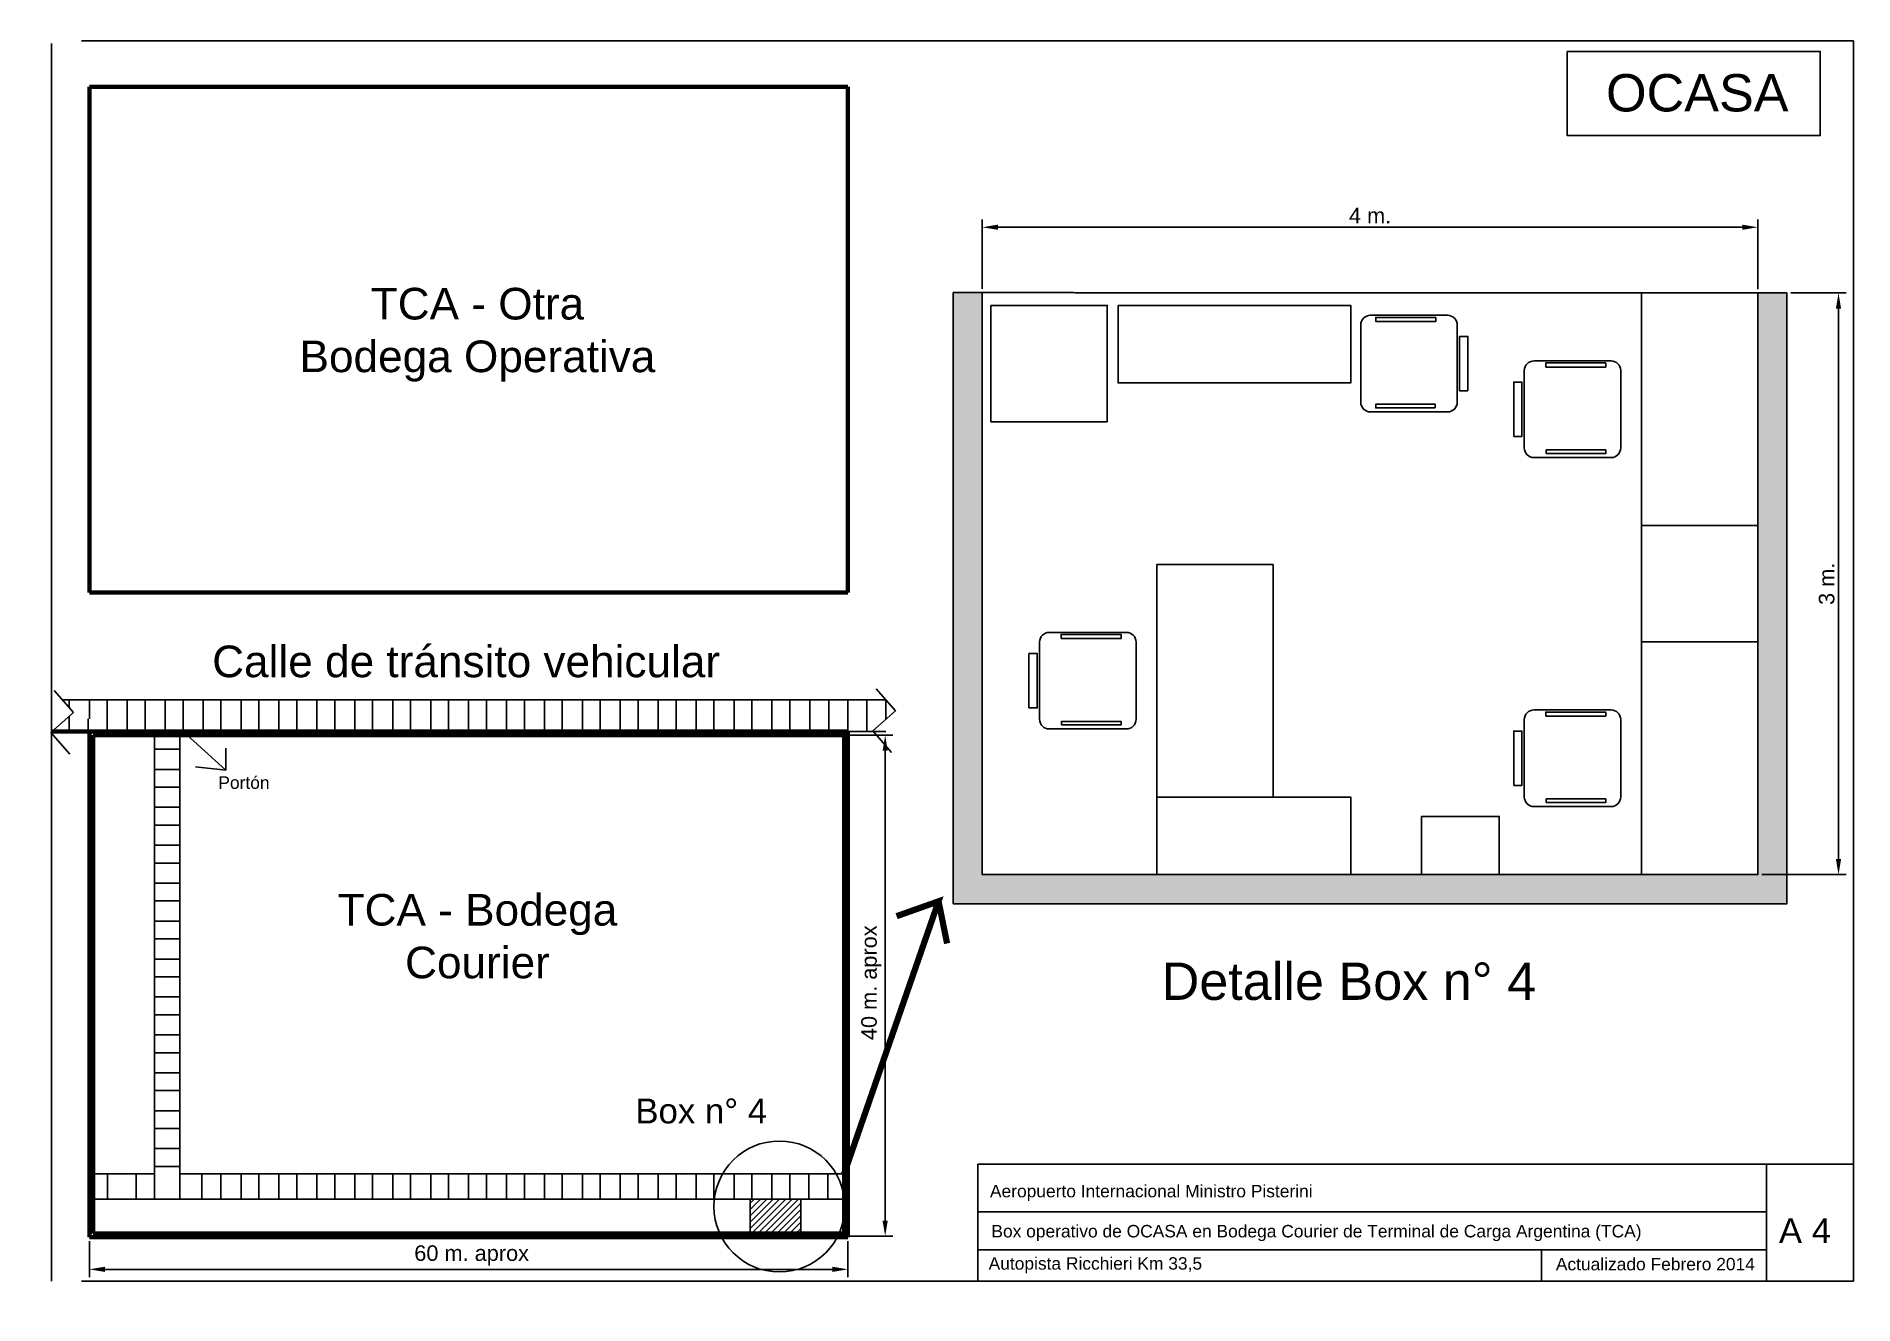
# Paper-space layout 'Layout1' of a CAD drawing. Header units: millimetres. Extents: x -2 to 291, y -3 to 200.
# The model-space entities are those that its viewports show. They can reach past a viewport. Long polylines and large blocks are cut down to what shows.
import ezdxf

# ---------------------------------------------------------------- set-up
doc = ezdxf.new("R2010")
doc.units = ezdxf.units.MM
doc.linetypes.add('ACAD_ISO02W100', pattern=[15, 12, -3])
doc.layers.add('.40', color=7, linetype='Continuous', lineweight=100)
doc.layers.add('Mobiliario', color=8, linetype='Continuous')
doc.layers.add('viewport', color=7, linetype='Continuous')
doc.layers.get('viewport').off()
doc.styles.get("Standard").update_dxf_attribs({"font": 'arial.ttf'})
doc.dimstyles.new('ISO-25', dxfattribs={"dimtxt": 2.5, "dimasz": 2.5, "dimexe": 1.25, "dimexo": 0.625, "dimtad": 1, "dimtxsty": 'Standard', "dimcen": 2.5, "dimadec": 0, "dimazin": 0, "dimtfac": 1, "dimtmove": 0, "dimatfit": 3, "dimfxl": 1, "dimarcsym": 0})

# ---------------------------------------------------------------- blocks, each defined once
blk = doc.blocks.new('*D8')
at = {"color": 0, "lineweight": -2, "transparency": 16777216}
for p, q in [((128.98, 88.08), (136.18, 88.08)), ((134.93, 10.04), (134.93, 85.58)), ((128.98, 7.54), (136.18, 7.54))]:
    blk.add_line(p, q, dxfattribs=at)
at = {"color": 0, "transparency": 16777216}
for points in [[(134.51, 85.58), (135.34, 85.58), (134.93, 88.08)], [(134.51, 10.04), (135.34, 10.04), (134.93, 7.54)]]:
    blk.add_solid(points, dxfattribs=at)
at = {"layer": 'Defpoints', "color": 0, "transparency": 16777216}
for p in [(128.35, 88.08), (134.93, 88.08), (128.35, 7.54)]:
    blk.add_point(p, dxfattribs=at)
at = {"color": 0, "transparency": 16777216, "insert": (132.7, 47.81), "char_height": 2.5, "attachment_point": 5, "rotation": 90}
blk.add_mtext(' 40 m. aprox', dxfattribs=at)
blk = doc.blocks.new('*D9')
at = {"color": 0, "lineweight": -2, "transparency": 16777216}
for p, q in [((280.51, 159.17), (289.42, 159.17)), ((288.17, 156.67), (288.17, 68.17)), ((275.83, 65.67), (289.42, 65.67))]:
    blk.add_line(p, q, dxfattribs=at)
at = {"color": 0, "transparency": 16777216}
for points in [[(287.75, 156.67), (288.58, 156.67), (288.17, 159.17)], [(287.75, 68.17), (288.58, 68.17), (288.17, 65.67)]]:
    blk.add_solid(points, dxfattribs=at)
at = {"layer": 'Defpoints', "color": 0, "transparency": 16777216}
for p in [(279.88, 159.17), (275.21, 65.67), (288.17, 65.67)]:
    blk.add_point(p, dxfattribs=at)
at = {"color": 0, "transparency": 16777216, "insert": (286.27, 112.42), "char_height": 2.5, "attachment_point": 5, "rotation": 90}
blk.add_mtext('3 m.', dxfattribs=at)
blk = doc.blocks.new('*D10')
at = {"color": 0, "lineweight": -2, "transparency": 16777216}
for p, q in [((150.54, 159.85), (150.54, 170.98)), ((272.71, 169.73), (153.04, 169.73)), ((275.21, 159.8), (275.21, 170.98))]:
    blk.add_line(p, q, dxfattribs=at)
at = {"color": 0, "transparency": 16777216}
for points in [[(153.04, 170.15), (153.04, 169.32), (150.54, 169.73)], [(272.71, 170.15), (272.71, 169.32), (275.21, 169.73)]]:
    blk.add_solid(points, dxfattribs=at)
at = {"layer": 'Defpoints', "color": 0, "transparency": 16777216}
for p in [(150.54, 169.73), (150.54, 159.22), (275.21, 159.17)]:
    blk.add_point(p, dxfattribs=at)
at = {"color": 0, "transparency": 16777216, "insert": (212.87, 171.61), "char_height": 2.5, "attachment_point": 5}
blk.add_mtext('4 m.', dxfattribs=at)
blk = doc.blocks.new('*D11')
at = {"color": 0, "lineweight": -2, "transparency": 16777216}
for p, q in [((7.01, 6.78), (7.01, 0.98)), ((128.93, 6.78), (128.93, 0.98)), ((9.51, 2.23), (126.43, 2.23))]:
    blk.add_line(p, q, dxfattribs=at)
at = {"color": 0, "transparency": 16777216}
for points in [[(9.51, 2.65), (9.51, 1.81), (7.01, 2.23)], [(126.43, 2.65), (126.43, 1.81), (128.93, 2.23)]]:
    blk.add_solid(points, dxfattribs=at)
at = {"layer": 'Defpoints', "color": 0, "transparency": 16777216}
for p in [(7.01, 7.41), (128.93, 7.41), (128.93, 2.23)]:
    blk.add_point(p, dxfattribs=at)
at = {"color": 0, "transparency": 16777216, "insert": (67.97, 4.46), "char_height": 2.5, "attachment_point": 5}
blk.add_mtext(' 60 m. aprox', dxfattribs=at)
blk = doc.blocks.new('A$C55652626')
at = {"layer": 'Mobiliario', "linetype": 'Continuous'}
for p, q in [((0.1049, 0.4983), (0.5023, 0.4983)), ((0.0549, 0.05), (0.0549, 0.4483)), ((0.5523, 0.4483), (0.5523, 0.05)), ((0.5023, 0), (0.1049, 0))]:
    blk.add_line(p, q, dxfattribs=at)
for points in [[(0.1654, 0.4663), (0.1654, 0.4876), (0.4749, 0.4876), (0.4749, 0.4663)], [(0, 0.1087), (0, 0.3889), (0.0427, 0.3889), (0.0427, 0.1087)], [(0.1681, 0.0207), (0.1681, 0.0394), (0.4749, 0.0394), (0.4749, 0.0207)]]:
    blk.add_lwpolyline(points, close=True, dxfattribs=at)
for centre, start, end in [((0.1049, 0.4483), 90, 180), ((0.5023, 0.4483), 0, 90), ((0.1049, 0.05), 180, 270), ((0.5023, 0.05), 270, 0)]:
    blk.add_arc(centre, 0.05, start, end, dxfattribs=at)
blk = doc.blocks.new('escritorio 1.20')
at = {"layer": 'Mobiliario'}
for points in [[(1532.0811, 1937.7995), (1531.4811, 1937.7995), (1531.4811, 1938.9995), (1532.0811, 1938.9995)], [(1532.0811, 1938.9995), (1532.0811, 1937.7995)]]:
    blk.add_lwpolyline(points, dxfattribs=at)
blk.add_blockref('A$C55652626', (1530.8215, 1938.1507), dxfattribs=at)

msp = doc.modelspace()

# ---------------------------------------------------------------- hatches: boundary and pattern name
h = msp.add_hatch(color=256)
h.dxf.hatch_style = 1
h.paths.add_polyline_path([(1685.6511, 1073.3895), (1685.5011, 1073.3895), (1685.5011, 1070.2378), (1689.8011, 1070.2378), (1689.8011, 1073.3878), (1689.6511, 1073.3878), (1689.6511, 1072.1878), (1689.6511, 1070.3878), (1685.6511, 1070.3878)])
h = msp.add_hatch(color=256)
h.dxf.hatch_style = 1
h.paths.add_polyline_path([(1602.0936, 1031.446), (1597.0936, 1031.446), (1597.0936, 1031.146), (1602.0936, 1031.146)])
h = msp.add_hatch()
h.set_pattern_fill('JIS_WOOD', color=1, scale=0.5)
h.paths.add_polyline_path([(1646.1323, 991.746), (1650.1323, 991.746), (1650.1323, 994.446), (1646.1323, 994.446)])

# ---------------------------------------------------------------- linework, layer by layer
at = {"layer": '.40'}
for p, q in [((1653.8563, 1082.446), (1593.8563, 1082.446)), ((1593.8563, 1082.446), (1593.8563, 1042.446)), ((1653.8563, 1042.446), (1653.8563, 1082.446)), ((1593.8563, 1042.446), (1653.8563, 1042.446)), ((1590.907, 1031.446), (1653.8563, 1031.446)), ((1593.8563, 1031.446), (1593.8563, 991.446)), ((1653.5563, 991.446), (1653.5563, 1031.446)), ((1653.8563, 991.446), (1653.8563, 1031.446)), ((1594.1563, 1031.146), (1594.1563, 991.746)), ((1594.1563, 1031.146), (1653.8563, 1031.146)), ((1594.1563, 991.746), (1653.8563, 991.746)), ((1593.8563, 991.446), (1653.8563, 991.446))]:
    msp.add_line(p, q, dxfattribs=at)
for p, q in [((1685.6511, 1073.3878), (1685.6511, 1073.3895)), ((1656.0916, 1034.8165), (1657.621, 1033.0755)), ((1591.0808, 1034.6832), (1592.6102, 1032.9422)), ((1592.2663, 1033.3337), (1592.2663, 1033.946)), ((1593.8563, 1032.446), (1593.8563, 1033.946)), ((1593.8563, 1033.946), (1653.8563, 1033.946)), ((1595.2663, 1031.446), (1595.2663, 1033.946)), ((1596.8563, 1031.446), (1596.8563, 1033.946)), ((1598.2663, 1031.446), (1598.2663, 1033.946)), ((1599.8563, 1031.446), (1599.8563, 1033.946)), ((1601.2663, 1031.446), (1601.2663, 1033.946)), ((1602.8563, 1031.446), (1602.8563, 1033.946)), ((1604.2663, 1031.446), (1604.2663, 1033.946)), ((1605.8563, 1031.446), (1605.8563, 1033.946)), ((1607.2663, 1031.446), (1607.2663, 1033.946)), ((1608.8563, 1031.446), (1608.8563, 1033.946)), ((1655.8217, 1031.4948), (1657.621, 1033.0755)), ((1592.6102, 1032.9422), (1590.8108, 1031.3615)), ((1592.2663, 1031.446), (1592.2663, 1032.6401)), ((1593.7663, 1031.446), (1593.7663, 1032.446)), ((1655.8217, 1031.4948), (1657.3181, 1029.7914)), ((1653.8563, 1031.446), (1593.8563, 1031.446)), ((1599.0131, 994.446), (1599.0131, 1031.446)), ((1590.8108, 1031.3615), (1592.3072, 1029.6581)), ((1599.0131, 1030.036), (1601.0131, 1030.036)), ((1599.0131, 1028.446), (1601.0131, 1028.446)), ((1599.0131, 1027.036), (1601.0131, 1027.036)), ((1599.0131, 1025.446), (1601.0131, 1025.446)), ((1599.0131, 1024.036), (1601.0131, 1024.036)), ((1599.0131, 1022.446), (1601.0131, 1022.446)), ((1599.0131, 1021.036), (1601.0131, 1021.036)), ((1599.0131, 1019.446), (1601.0131, 1019.446)), ((1599.0131, 1018.036), (1601.0131, 1018.036)), ((1599.0131, 1016.446), (1601.0131, 1016.446)), ((1599.0131, 1015.036), (1601.0131, 1015.036)), ((1599.0131, 1013.446), (1601.0131, 1013.446)), ((1599.0131, 1012.036), (1601.0131, 1012.036)), ((1599.0131, 1010.446), (1601.0131, 1010.446)), ((1599.0131, 1009.036), (1601.0131, 1009.036)), ((1599.0131, 1007.446), (1601.0131, 1007.446)), ((1599.0131, 1006.036), (1601.0131, 1006.036)), ((1599.0131, 1004.446), (1601.0131, 1004.446)), ((1599.0131, 1003.036), (1601.0131, 1003.036)), ((1599.0131, 1001.446), (1601.0131, 1001.446)), ((1599.0131, 1000.036), (1601.0131, 1000.036)), ((1599.0131, 998.446), (1601.0131, 998.446)), ((1599.0131, 997.036), (1601.0131, 997.036)), ((1599.0131, 996.446), (1594.1563, 996.446)), ((1595.2802, 994.446), (1595.2802, 996.446)), ((1597.5509, 994.446), (1597.5509, 996.446)), ((1602.7663, 994.446), (1602.7663, 996.446)), ((1604.2663, 994.446), (1604.2663, 996.446)), ((1605.8563, 994.446), (1605.8563, 996.446)), ((1607.2663, 994.446), (1607.2663, 996.446)), ((1608.8563, 994.446), (1608.8563, 996.446)), ((1610.2663, 994.446), (1610.2663, 996.446)), ((1611.8563, 994.446), (1611.8563, 996.446)), ((1613.2663, 994.446), (1613.2663, 996.446)), ((1614.8563, 994.446), (1614.8563, 996.446)), ((1616.2663, 994.446), (1616.2663, 996.446)), ((1617.8563, 994.446), (1617.8563, 996.446)), ((1619.2663, 994.446), (1619.2663, 996.446)), ((1620.8563, 994.446), (1620.8563, 996.446)), ((1622.2663, 994.446), (1622.2663, 996.446)), ((1623.8563, 994.446), (1623.8563, 996.446)), ((1625.2663, 994.446), (1625.2663, 996.446)), ((1626.8563, 994.446), (1626.8563, 996.446)), ((1628.2663, 994.446), (1628.2663, 996.446)), ((1629.8563, 994.446), (1629.8563, 996.446)), ((1631.2663, 994.446), (1631.2663, 996.446)), ((1632.8563, 994.446), (1632.8563, 996.446)), ((1634.2663, 994.446), (1634.2663, 996.446)), ((1635.8563, 994.446), (1635.8563, 996.446)), ((1637.2663, 994.446), (1637.2663, 996.446)), ((1638.8563, 994.446), (1638.8563, 996.446)), ((1640.2663, 994.446), (1640.2663, 996.446)), ((1641.8563, 994.446), (1641.8563, 996.446)), ((1643.2663, 994.446), (1643.2663, 996.446)), ((1644.8563, 994.446), (1644.8563, 996.446)), ((1646.2663, 994.446), (1646.2663, 996.446)), ((1647.8563, 994.446), (1647.8563, 996.446)), ((1649.2663, 994.446), (1649.2663, 996.446)), ((1650.7663, 994.446), (1650.7663, 996.446)), ((1652.2663, 994.446), (1652.2663, 996.446)), ((1599.0131, 994.446), (1594.1563, 994.446))]:
    msp.add_line(p, q)
at = {"linetype": 'ACAD_ISO02W100', "ltscale": 0.5}
msp.add_line((1685.6511, 1073.3895), (1689.6511, 1073.3878), dxfattribs=at)
for points in [[(1689.6511, 1073.3878), (1689.8011, 1073.3878), (1689.8011, 1070.2378), (1685.5011, 1070.2378), (1685.5011, 1073.3895), (1685.6511, 1073.3895)], [(1689.6511, 1073.3878), (1689.6511, 1070.3878), (1685.6511, 1070.3878), (1685.6511, 1073.3878)], [(1591.7284, 1033.946), (1656.8563, 1033.946)], [(1656.8563, 1031.446), (1593.8563, 1031.446)], [(1599.0131, 1031.446), (1601.0131, 1031.446), (1601.0131, 994.446), (1599.0131, 994.446), (1599.0131, 1031.446)], [(1600.0131, 1031.146), (1600.0131, 1031.446), (1599.0131, 1031.446), (1599.0131, 995.446), (1599.0131, 994.446), (1653.8563, 994.446)], [(1653.8563, 994.446), (1653.8563, 996.446), (1601.0131, 996.446)], [(1650.1323, 991.746), (1650.1323, 994.446), (1646.1323, 994.446), (1646.1323, 991.746)], [(1646.1323, 991.446), (1650.1323, 991.446)]]:
    msp.add_lwpolyline(points)
at = {"layer": 'Mobiliario'}
for p, q in [((1610.2663, 1031.446), (1610.2663, 1033.946)), ((1611.8563, 1031.446), (1611.8563, 1033.946)), ((1613.2663, 1031.446), (1613.2663, 1033.946)), ((1614.8563, 1031.446), (1614.8563, 1033.946)), ((1616.2663, 1031.446), (1616.2663, 1033.946)), ((1617.8563, 1031.446), (1617.8563, 1033.946)), ((1619.2663, 1031.446), (1619.2663, 1033.946)), ((1620.8563, 1031.446), (1620.8563, 1033.946)), ((1622.2663, 1031.446), (1622.2663, 1033.946)), ((1623.8563, 1031.446), (1623.8563, 1033.946)), ((1625.2663, 1031.446), (1625.2663, 1033.946)), ((1626.8563, 1031.446), (1626.8563, 1033.946)), ((1628.2663, 1031.446), (1628.2663, 1033.946)), ((1629.8563, 1031.446), (1629.8563, 1033.946)), ((1631.2663, 1031.446), (1631.2663, 1033.946)), ((1632.8563, 1031.446), (1632.8563, 1033.946)), ((1634.2663, 1031.446), (1634.2663, 1033.946)), ((1635.8563, 1031.446), (1635.8563, 1033.946)), ((1637.2663, 1031.446), (1637.2663, 1033.946)), ((1638.8563, 1031.446), (1638.8563, 1033.946)), ((1640.2663, 1031.446), (1640.2663, 1033.946)), ((1641.8563, 1031.446), (1641.8563, 1033.946)), ((1643.2663, 1031.446), (1643.2663, 1033.946)), ((1644.8563, 1031.446), (1644.8563, 1033.946)), ((1646.2663, 1031.446), (1646.2663, 1033.946)), ((1647.8563, 1031.446), (1647.8563, 1033.946)), ((1649.2663, 1031.446), (1649.2663, 1033.946)), ((1650.8563, 1031.446), (1650.8563, 1033.946)), ((1652.3563, 1031.446), (1652.3563, 1033.946)), ((1653.8563, 1032.446), (1653.8563, 1033.946)), ((1655.3563, 1031.446), (1655.3563, 1033.946)), ((1656.8563, 1032.4037), (1656.8563, 1033.946)), ((1653.8563, 1031.446), (1653.8563, 1032.446))]:
    msp.add_line(p, q, dxfattribs=at)
for points in [[(1685.6954, 1073.3238), (1685.6954, 1072.7238), (1686.2954, 1072.7238), (1686.2954, 1073.3238), (1685.6954, 1073.3238)], [(1686.3511, 1073.3238), (1686.3511, 1072.9238), (1687.5511, 1072.9238), (1687.5511, 1073.3238), (1686.3511, 1073.3238)], [(1689.0511, 1071.5878), (1689.0511, 1072.1878), (1689.6511, 1072.1878), (1689.6511, 1071.5878), (1689.0511, 1071.5878)], [(1686.5511, 1070.7878), (1686.5511, 1070.3878), (1687.5511, 1070.3878), (1687.5511, 1070.7878), (1686.5511, 1070.7878)], [(1688.317, 1070.3878), (1688.317, 1070.6878), (1687.917, 1070.6878), (1687.917, 1070.3878), (1688.317, 1070.3878)]]:
    msp.add_lwpolyline(points, dxfattribs=at)

# ---------------------------------------------------------------- block references
for p in [(157.5701, -865.6117), (155.0701, -867.0117), (157.5701, -867.4117)]:
    msp.add_blockref('escritorio 1.20', p)
at = {"layer": 'Mobiliario', "xscale": -1}
msp.add_blockref('A$C55652626', (1688.1554, 1072.7744), dxfattribs=at)

# ---------------------------------------------------------------- texts
at = {"char_height": 2.5, "attachment_point": 1}
for s, insert in [('\\pxqc;TCA - Otra Bodega Operativa  ', (1610.2728, 1066.5345)), ('\\pxqc;TCA - Bodega Courier', (1610.2728, 1018.5893))]:
    msp.add_mtext_dynamic_manual_height_columns(s, width=28.568754, gutter_width=12.5, heights=[0], dxfattribs=dict(at, insert=insert))
at = {"layer": 'Mobiliario', "insert": (1603.5721, 1038.2371), "char_height": 2.5, "attachment_point": 1}
msp.add_mtext_dynamic_manual_height_columns('Calle de tránsito vehicular', width=58.816033, gutter_width=12.5, heights=[0], dxfattribs=at)

psp = doc.layouts.get("Layout1")

# ---------------------------------------------------------------- linework, layer by layer
for p, q in [((0.9, 0.329), (0.9, 199.252)), ((290.601, 199.697), (5.764, 199.697)), ((290.601, 0.329), (290.601, 199.697)), ((22.063, 88.688), (28.918, 82.451)), ((28.918, 82.451), (22.063, 88.688)), ((28.918, 82.451), (28.918, 86.025)), ((28.918, 82.451), (24.061, 82.994)), ((276.566, 0.329), (276.566, 19.014)), ((149.84, 11.452), (276.566, 11.452)), ((149.84, 5.375), (276.566, 5.375)), ((240.435, 0.329), (240.435, 5.375)), ((5.764, 0.329), (283.994, 0.329))]:
    psp.add_line(p, q)
for points in [[(244.56, 197.998), (285.229, 197.998), (285.229, 184.456), (244.56, 184.456)], [(290.601, 0.329), (149.84, 0.329), (149.84, 19.11), (290.601, 19.11)]]:
    psp.add_lwpolyline(points, close=True)
at = {"color": 1, "const_width": 1}
for points in [[(128.318, 17.567), (143.506, 61.383), (136.76, 58.995)], [(143.506, 61.383), (144.879, 54.61)]]:
    psp.add_lwpolyline(points, dxfattribs=at)
at = {"color": 1}
psp.add_circle((117.924, 12.333), 10.522, dxfattribs=at)

# ---------------------------------------------------------------- texts
at = {"attachment_point": 1}
for s, width, insert, char_height in [('OCASA', 98.32207, (250.796, 194.346), 6), ('Portón', 98.32207, (27.74, 81.464), 2), ('Detalle Box n° 4', 98.32207, (179.369, 51.542), 6), ('Box n° 4', 98.32207, (94.772, 29.687), 4), ('Aeropuerto Internacional Ministro Pisterini ', 125.61825, (151.77, 15.806), 2), ('Box operativo de OCASA en Bodega Courier de Terminal de Carga Argentina (TCA)', 175.30581, (152.001, 9.367), 2), ('A 4', 19.71497, (278.587, 10.448), 4), ('Autopista Ricchieri Km 33,5', 98.32207, (151.557, 4.178), 2), ('Actualizado Febrero 2014', 98.32207, (242.734, 4.069), 2)]:
    psp.add_mtext_dynamic_manual_height_columns(s, width=width, gutter_width=12.5, heights=[0], dxfattribs=dict(at, insert=insert, char_height=char_height))

# ---------------------------------------------------------------- dimensions: what is measured, and where the dimension line sits
dim = psp.add_linear_dim(base=(150.542, 169.732), p1=(275.207, 159.171), p2=(150.542, 159.222), text='<> m.', dimstyle='ISO-25', override={"dimlfac": -0.032086})
dim.commit()
dim.dimension.update_dxf_attribs({"geometry": '*D10', "text_midpoint": (212.875, 171.608)})
dim = psp.add_linear_dim(base=(288.168, 65.673), p1=(279.882, 159.171), p2=(275.207, 65.673), angle=90, text='<> m.', dimstyle='ISO-25', override={"dimlfac": -0.032086})
dim.commit()
dim.dimension.update_dxf_attribs({"geometry": '*D9', "text_midpoint": (288.168, 112.422), "dimtype": 160})
dim = psp.add_linear_dim(base=(134.925, 88.079), p1=(128.351, 7.538), p2=(128.351, 88.079), angle=90, text=' 40 m. aprox', dimstyle='ISO-25', override={"dimlfac": -0.619794})
dim.commit()
dim.dimension.update_dxf_attribs({"geometry": '*D8', "text_midpoint": (132.698, 47.808)})
dim = psp.add_linear_dim(base=(128.927, 2.23), p1=(7.006, 7.407), p2=(128.927, 7.407), text=' 60 m. aprox', dimstyle='ISO-25', override={"dimlfac": -0.49212})
dim.commit()
dim.dimension.update_dxf_attribs({"geometry": '*D11', "text_midpoint": (67.966, 2.23), "dimtype": 160})

# ---------------------------------------------------------------- viewports
at = {"layer": 'viewport'}
psp.add_viewport(center=(71.682, 100.373), size=(146.393, 200.0888), view_center_point=(1625.6848, 1037.1963), view_height=98.46765, status=3, dxfattribs=at)
psp.add_viewport(center=(212.032, 108.672), size=(137.053, 112.32272), view_center_point=(1687.6241, 1071.7675), view_height=3.603988, dxfattribs=at)

doc.saveas('drawing.dxf')
